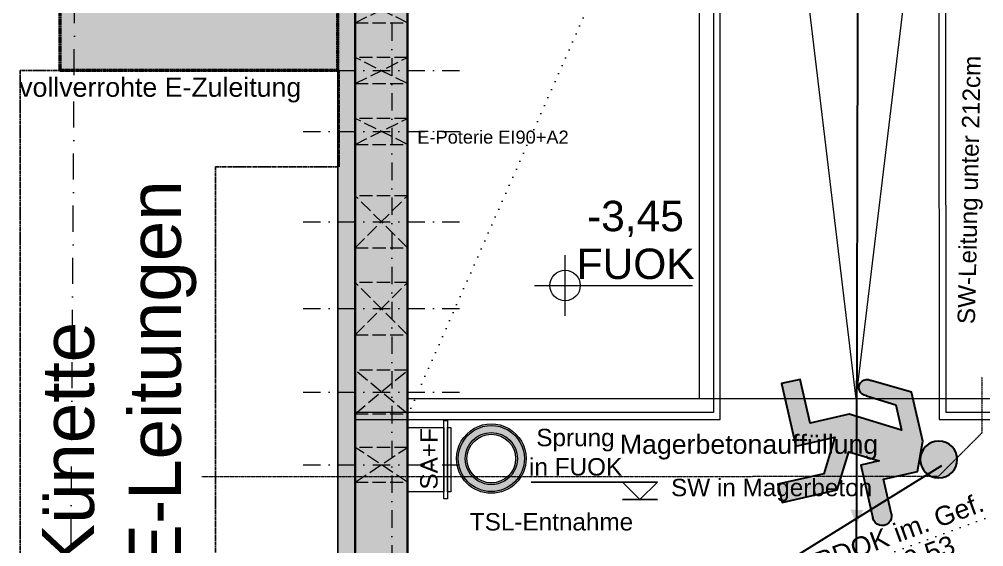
# Model space of a CAD drawing. Header units: millimetres. Extents: x 32522367 to 32638135, y 41424826 to 41540167.
# Drawn here: x 32550036 to 32555584, y 41457811 to 41460846 of the extents above; entities that cross this region are included whole.
import ezdxf
from ezdxf.enums import TextEntityAlignment as Align

# ---------------------------------------------------------------- set-up
doc = ezdxf.new("R2010")
doc.units = ezdxf.units.MM
for name, pattern in [('ACAD_ISO08W100', [36, 24, -3, 6, -3]), ('Achse', [0.2, 0.1, -0.05, 0, -0.05]), ('Punktlinie weit', [0.05, 0, -0.05]), ('Raster', [0.2, 0.1, -0.05, 0, -0.05]), ('Schnittlinie', [0.3, 0.15, -0.075, 0, -0.075]), ('Strichlinie eng', [0.1, 0.075, -0.025]), ('Strichlinie mittel', [0.15, 0.1, -0.05]), ('Untersicht', [0.1, 0.075, -0.025])]:
    doc.linetypes.add(name, pattern=pattern)
for name, color, linetype in [('000 Achsraster Haupt', 251, 'Continuous'), ('110 Wand Aussen', 251, 'Continuous'), ('215 DVK darüber', 251, 'Continuous'), ('220 Bodenaufbau', 251, 'Continuous'), ('221 Gefällebeton', 251, 'Continuous'), ('450 Absturzsicherung', 251, 'Continuous'), ('590 Brandschutz.baulicher_ modellierter BS_ Objekte', 251, 'Continuous'), ('811 Raum 2.Erschließung_ Nebenräume_Allg.räume_Technik', 251, 'Continuous'), ('851 Marker Schnitt', 251, 'Continuous'), ('951 Polierplan Hoehenkote', 251, 'Continuous'), ('955 Polierplan Beschriftung', 251, 'Continuous'), ('970 Brandschutz Beschriftung.Texte_ Bemaßung_ Symbole_ Fluchtwege', 251, 'Continuous')]:
    doc.layers.add(name, color=color, linetype=linetype)
for name, color, linetype, lineweight in [('000 Achsraster Haupt_Stift_Nr__1', 251, 'Continuous', 13), ('110 Wand Aussen_Stift_Nr__1', 251, 'Continuous', 13), ('110 Wand Aussen_Stift_Nr__24', 251, 'Continuous', 13), ('110 Wand Aussen_Stift_Nr__29', 251, 'Continuous', 13), ('110 Wand Aussen_Stift_Nr__6', 251, 'Continuous', 13), ('110 Wand Aussen_Stift_Nr__7', 251, 'Continuous', 25), ('110 Wand Aussen_Stift_Nr__76', 251, 'Continuous', 13), ('110 Wand Aussen_Stift_Nr__78', 251, 'Continuous', 13), ('110 Wand Aussen_Stift_Nr__8', 251, 'Continuous', 35), ('215 DVK darüber_Stift_Nr__16', 251, 'Continuous', 25), ('220 Bodenaufbau_Stift_Nr__6', 251, 'Continuous', 13), ('221 Gefällebeton_Stift_Nr__6', 251, 'Continuous', 13), ('420 Rampe_Stift_Nr__1', 251, 'Continuous', 13), ('450 Absturzsicherung_Stift_Nr__6', 251, 'Continuous', 13), ('590 Brandschutz.baulicher_ modellierter BS_ Objekte_Stift_Nr__121', 251, 'Continuous', 13), ('710 Kanal_Stift_Nr__35', 251, 'Continuous', 13), ('710 Kanal_Stift_Nr__62', 251, 'Continuous', 25), ('851 Marker Schnitt_Stift_Nr__1', 251, 'Continuous', 13), ('951 Polierplan Hoehenkote_Stift_Nr__1', 251, 'Continuous', 13), ('951 Polierplan Hoehenkote_Stift_Nr__109', 251, 'Continuous', 13), ('955 Polierplan Beschriftung_Stift_Nr__1', 251, 'Continuous', 13), ('956 Durchbruch Beschriftung_Stift_Nr__1', 251, 'Continuous', 13), ('970 Brandschutz Beschriftung.Texte_ Bemaßung_ Symbole_ Fluchtwege_Stift_Nr__1', 251, 'Continuous', 13), ('970 Brandschutz Beschriftung.Texte_ Bemaßung_ Symbole_ Fluchtwege_Stift_Nr__10', 251, 'Continuous', 25), ('970 Brandschutz Beschriftung.Texte_ Bemaßung_ Symbole_ Fluchtwege_Stift_Nr__15', 251, 'Continuous', 0), ('970 Brandschutz Beschriftung.Texte_ Bemaßung_ Symbole_ Fluchtwege_Stift_Nr__20', 251, 'Continuous', 0), ('976 Präsentation Grafik 1_Stift_Nr__5', 251, 'Continuous', 50), ('976 Präsentation Grafik 1_Stift_Nr__94', 251, 'Continuous', 13)]:
    doc.layers.add(name, color=color, linetype=linetype, lineweight=lineweight)
doc.layers.add('E2_LEHR_MENSCH_NATIVE', color=112, linetype='Continuous', lineweight=35, true_color=0x20dd55)
doc.layers.add('E2_LEHR_WEG_B_INTERPRETATION', color=112, linetype='Continuous', lineweight=80, true_color=0x20dd55)
doc.layers.add('E_ERDUNG', color=150, linetype='ACAD_ISO08W100', true_color=0x0f87ff)
doc.layers.add('E_NACHRTECH', color=3, linetype='Continuous', true_color=0x00fa00)
doc.styles.add('ERSTELLTER_STIL_1', font='arial.ttf')
doc.styles.get("Standard").update_dxf_attribs({"font": 'arial.ttf'})

# ---------------------------------------------------------------- blocks, each defined once
blk = doc.blocks.new('Decke_21', base_point=(10.9152, 14.461))
at = {"layer": '220 Bodenaufbau_Stift_Nr__6', "color": 7, "linetype": 'Continuous', "lineweight": 13, "flags": 128}
blk.add_lwpolyline([(10.9152, 14.461), (10.3378, 12.494), (15.3272, 11.0293), (15.9046, 12.9963)], close=True, dxfattribs=at)
blk = doc.blocks.new('Wand_235', base_point=(11.3653, 17.0595))
at = {"layer": '110 Wand Aussen_Stift_Nr__76', "color": 8, "linetype": 'Untersicht', "lineweight": 13, "flags": 128}
for points in [[(10.1435, 17.1576), (10.2139, 17.3975)], [(11.2694, 17.0876), (10.4538, 17.327)], [(10.1435, 17.1576), (11.1989, 16.8477)], [(11.2694, 17.0876), (11.1989, 16.8477)]]:
    blk.add_lwpolyline(points, dxfattribs=at)
blk = doc.blocks.new('Dachfläche_12', base_point=(14.6397, 21.1842))
at = {"layer": '221 Gefällebeton_Stift_Nr__6', "color": 7, "linetype": 'Strichlinie eng', "lineweight": 13, "flags": 128}
for points in [[(12.5272, 13.9878), (14.6397, 21.1842)], [(14.2543, 13.4808), (12.5272, 13.9878)]]:
    blk.add_lwpolyline(points, dxfattribs=at)
blk = doc.blocks.new('Geländer_1')
at = {"layer": '450 Absturzsicherung_Stift_Nr__6', "color": 7, "linetype": 'Continuous', "lineweight": 13}
for p, q in [((15.9907, 20.9126), (13.8172, 13.4841)), ((13.8668, 13.5112), (16.0178, 20.863)), ((16.109, 20.8779), (15.9907, 20.9126)), ((16.0178, 20.863), (16.0978, 20.8395)), ((16.3969, 20.7934), (16.109, 20.8779)), ((16.0978, 20.8395), (16.3856, 20.755)), ((16.3856, 20.755), (16.3969, 20.7934)), ((13.8172, 13.4841), (13.9332, 13.45)), ((13.9444, 13.4884), (13.8668, 13.5112)), ((14.2323, 13.4039), (13.9444, 13.4884)), ((13.9332, 13.45), (14.221, 13.3655)), ((14.221, 13.3655), (14.2323, 13.4039))]:
    blk.add_line(p, q, dxfattribs=at)
blk = doc.blocks.new('Geländer_2')
at = {"layer": '450 Absturzsicherung_Stift_Nr__6', "color": 7, "linetype": 'Continuous', "lineweight": 13}
for p, q in [((14.8009, 21.4495), (12.5814, 13.8885)), ((12.6085, 13.8389), (14.8393, 21.4382)), ((10.6048, 14.4688), (10.5935, 14.4304)), ((10.5935, 14.4304), (12.6085, 13.8389)), ((12.5814, 13.8885), (10.6048, 14.4688))]:
    blk.add_line(p, q, dxfattribs=at)
blk = doc.blocks.new('tr Stgltg Schlauchanschl 27')
at = {"layer": '970 Brandschutz Beschriftung.Texte_ Bemaßung_ Symbole_ Fluchtwege', "linetype": 'Continuous', "lineweight": 0, "true_color": 0x000000}
h = blk.add_hatch(color=18, dxfattribs=at)
h.paths.add_polyline_path([(0.2, 0, 1), (-0.2, 0, 1)])
h.paths.add_polyline_path([(0.19, 0, -1), (-0.19, 0, -1)], flags=0)
h = blk.add_hatch(color=18, dxfattribs=at)
h.paths.add_polyline_path([(0.15, 0, 1), (-0.15, 0, 1)])
h.paths.add_polyline_path([(0.14, 0, -1), (-0.14, 0, -1)], flags=0)
at = {"layer": '970 Brandschutz Beschriftung.Texte_ Bemaßung_ Symbole_ Fluchtwege_Stift_Nr__15', "linetype": 'Continuous', "lineweight": 0, "true_color": 0x00b9ff}
h = blk.add_hatch(color=140, dxfattribs=at)
h.paths.add_polyline_path([(0.19, 0, 1), (-0.19, 0, 1)])
h.paths.add_polyline_path([(0.15, 0, -1), (-0.15, 0, -1)], flags=0)
at = {"layer": '970 Brandschutz Beschriftung.Texte_ Bemaßung_ Symbole_ Fluchtwege_Stift_Nr__15', "color": 140, "linetype": 'Continuous', "lineweight": 0, "true_color": 0x00b9ff, "flags": 128}
for points in [[(0.19, 0, 1), (-0.19, 0, 1)], [(0.15, 0, 1), (-0.15, 0, 1)]]:
    blk.add_lwpolyline(points, format="xyb", close=True, dxfattribs=at)
at = {"layer": '970 Brandschutz Beschriftung.Texte_ Bemaßung_ Symbole_ Fluchtwege_Stift_Nr__20', "color": 7, "linetype": 'Continuous', "lineweight": 0, "flags": 128}
for points in [[(0.2, 0, 1), (-0.2, 0, 1)], [(0.19, 0, 1), (-0.19, 0, 1)], [(0.15, 0, 1), (-0.15, 0, 1)], [(0.14, 0, 1), (-0.14, 0, 1)]]:
    blk.add_lwpolyline(points, format="xyb", close=True, dxfattribs=at)
blk = doc.blocks.new('Höhenbemaßung_63', base_point=(11.9689, 14.8307))
at = {"layer": '951 Polierplan Hoehenkote_Stift_Nr__1', "color": 7, "linetype": 'Continuous', "lineweight": 13}
for p, q in [((11.9196, 14.6628), (12.0182, 14.9986)), ((11.801, 14.88), (12.6723, 14.6242))]:
    blk.add_line(p, q, dxfattribs=at)
blk.add_circle((11.9689, 14.8307), 0.0875, dxfattribs=at)
at = {"layer": '951 Polierplan Hoehenkote_Stift_Nr__109', "color": 7, "lineweight": 13, "char_height": 0.175, "attachment_point": 7, "rotation": 343.6401, "style": 'ERSTELLTER_STIL_1'}
for s, insert in [('\\A1;{\\pql;\\fArial|b0|i0|c0|p0;\\W1.000000;-3,45}', (12.1689, 15.0638)), ('\\A1;{\\pql;\\fArial|b0|i0|c0|p0;\\W1.000000;FUOK}', (12.0425, 14.8456))]:
    blk.add_mtext(s, dxfattribs=dict(at, insert=insert))
blk = doc.blocks.new('Höhenbemaßung_76', base_point=(12.0356, 13.5277))
at = {"layer": '215 DVK darüber_Stift_Nr__16', "color": 5, "linetype": 'Continuous', "lineweight": 25}
for p, q in [((11.9678, 13.6518), (11.4633, 13.7999)), ((12.1597, 13.5955), (11.9678, 13.6518)), ((11.9678, 13.6518), (12.0356, 13.5277)), ((12.0356, 13.5277), (12.1597, 13.5955)), ((12.1315, 13.4995), (11.9396, 13.5559))]:
    blk.add_line(p, q, dxfattribs=at)
at = {"layer": '215 DVK darüber_Stift_Nr__16', "color": 5, "lineweight": 25, "char_height": 0.1, "attachment_point": 7, "rotation": 343.6401, "style": 'ERSTELLTER_STIL_1'}
for s, insert in [('\\A1;{\\pql;\\fArial|b0|i0|c0|p0;\\W1.000000;Sprung}', (11.5412, 13.9609)), ('\\A1;{\\pql;\\fArial|b0|i0|c0|p0;\\W1.000000;in FUOK}', (11.4617, 13.8383))]:
    blk.add_mtext(s, dxfattribs=dict(at, insert=insert))
blk = doc.blocks.new('Höhenbemaßung_77', base_point=(11.3356, 13.3163))
at = {"layer": '215 DVK darüber_Stift_Nr__16', "color": 5, "linetype": 'Continuous', "lineweight": 25}
for p, q in [((11.3356, 13.3163), (11.2114, 13.2485)), ((11.2396, 13.3445), (11.4315, 13.2881)), ((11.4033, 13.1922), (11.3356, 13.3163)), ((11.2114, 13.2485), (11.4033, 13.1922)), ((11.4033, 13.1922), (11.9005, 13.0462))]:
    blk.add_line(p, q, dxfattribs=at)
at = {"layer": '215 DVK darüber_Stift_Nr__16', "color": 5, "lineweight": 25, "char_height": 0.1, "attachment_point": 7, "rotation": 343.6401, "style": 'ERSTELLTER_STIL_1'}
for s, insert in [('\\A1;{\\pql;\\fArial|b0|i0|c0|p0;\\W1.000000;Sprung}', (11.4205, 13.045)), ('\\A1;{\\pql;\\fArial|b0|i0|c0|p0;\\W1.000000;in FUUK}', (11.3447, 12.9213))]:
    blk.add_mtext(s, dxfattribs=dict(at, insert=insert))
blk = doc.blocks.new('Schnittebene_1', base_point=(-0.5412, -16.9326))
at = {"layer": '851 Marker Schnitt_Stift_Nr__1', "color": 7, "linetype": 'Schnittlinie', "lineweight": 13}
blk.add_line((-0.5124, -16.8369), (28.836, 80.7482), dxfattribs=at)
blk = doc.blocks.new('Etikett_151', base_point=(16.9089, 21.4588))
at = {"layer": '955 Polierplan Beschriftung_Stift_Nr__1', "color": 7, "linetype": 'Punktlinie weit', "lineweight": 13}
blk.add_line((10.887, 14.3651), (16.9282, 21.5243), dxfattribs=at)
blk = doc.blocks.new('Etikett_152', base_point=(16.1484, 18.8681))
at = {"layer": '955 Polierplan Beschriftung_Stift_Nr__1', "color": 7, "linetype": 'Punktlinie weit', "lineweight": 13}
blk.add_line((10.0583, 12.6073), (15.9046, 12.9963), dxfattribs=at)
at = {"layer": '955 Polierplan Beschriftung_Stift_Nr__1', "color": 7, "lineweight": 13, "insert": (12.9067, 12.7925), "char_height": 0.11, "attachment_point": 4, "rotation": 3.8069, "line_spacing_factor": 0.929581, "style": 'ERSTELLTER_STIL_1'}
blk.add_mtext('\\A1;{\\pql;\\fArial|b0|i0|c0|p0;\\W1.000000;\\fArial|b0|i0|c0|p0;\\W1.000000;\\fArial|b0|i0|c0|p0;\\W1.000000;RDOK im. Gef.\\fArial|b0|i0|c0|p0;\\W1.000000;\\A1{\\H.66x;\\S^  ;}\\fArial|b0|i0|c0|p0;\\W1.000000;\\fArial|b0|i0|c0|p0;\\W1.000000;\\P\\pql;\\fArial|b0|i0|c0|p0;\\W1.000000;RDUK\\fArial|b0|i0|c0|p0;\\W1.000000;\\fArial|b0|i0|c0|p0;\\W1.000000;-0,53\\fArial|b0|i0|c0|p0;\\W1.000000;\\A1{\\H.66x;\\S^  ;}\\fArial|b0|i0|c0|p0;\\W1.000000;\\fArial|b0|i0|c0|p0;\\W1.000000;}', dxfattribs=at)
blk = doc.blocks.new('Öffnung_304')
at = {"layer": '110 Wand Aussen_Stift_Nr__1', "color": 7, "linetype": 'Untersicht', "lineweight": 13}
for p, q in [((11.019, 14.8146), (10.8156, 15.187)), ((10.7311, 14.8991), (11.1035, 15.1025))]:
    blk.add_line(p, q, dxfattribs=at)
at = {"layer": '110 Wand Aussen_Stift_Nr__6', "color": 7, "linetype": 'Untersicht', "lineweight": 13, "flags": 128}
for points in [[(11.1035, 15.1025), (10.8156, 15.187)], [(10.7311, 14.8991), (11.019, 14.8146)]]:
    blk.add_lwpolyline(points, dxfattribs=at)
at = {"layer": '110 Wand Aussen_Stift_Nr__78', "color": 5, "linetype": 'Achse', "lineweight": 13}
blk.add_line((10.4855, 15.1275), (11.3491, 14.874), dxfattribs=at)
at = {"layer": '110 Wand Aussen_Stift_Nr__8', "color": 7, "linetype": 'Continuous', "lineweight": 35, "flags": 128}
for points in [[(10.8156, 15.187), (10.7311, 14.8991)], [(11.019, 14.8146), (11.1035, 15.1025)]]:
    blk.add_lwpolyline(points, dxfattribs=at)
blk = doc.blocks.new('Öffnung_305')
at = {"layer": '110 Wand Aussen_Stift_Nr__1', "color": 7, "linetype": 'Untersicht', "lineweight": 13}
for p, q in [((11.1598, 15.2944), (10.9565, 15.6667)), ((10.872, 15.3789), (11.2443, 15.5822))]:
    blk.add_line(p, q, dxfattribs=at)
at = {"layer": '110 Wand Aussen_Stift_Nr__6', "color": 7, "linetype": 'Untersicht', "lineweight": 13, "flags": 128}
for points in [[(11.2443, 15.5822), (10.9565, 15.6667)], [(10.872, 15.3789), (11.1598, 15.2944)]]:
    blk.add_lwpolyline(points, dxfattribs=at)
at = {"layer": '110 Wand Aussen_Stift_Nr__78', "color": 5, "linetype": 'Achse', "lineweight": 13}
blk.add_line((10.6264, 15.6073), (11.4899, 15.3538), dxfattribs=at)
at = {"layer": '110 Wand Aussen_Stift_Nr__8', "color": 7, "linetype": 'Continuous', "lineweight": 35, "flags": 128}
for points in [[(10.9565, 15.6667), (10.872, 15.3789)], [(11.1598, 15.2944), (11.2443, 15.5822)]]:
    blk.add_lwpolyline(points, dxfattribs=at)
blk = doc.blocks.new('Öffnung_306')
at = {"layer": '110 Wand Aussen_Stift_Nr__1', "color": 7, "linetype": 'Untersicht', "lineweight": 13}
for p, q in [((11.3274, 15.8653), (11.0818, 16.0937)), ((11.0396, 15.9498), (11.3697, 16.0092))]:
    blk.add_line(p, q, dxfattribs=at)
at = {"layer": '110 Wand Aussen_Stift_Nr__6', "color": 7, "linetype": 'Untersicht', "lineweight": 13, "flags": 128}
for points in [[(11.3697, 16.0092), (11.0818, 16.0937)], [(11.0396, 15.9498), (11.3274, 15.8653)]]:
    blk.add_lwpolyline(points, dxfattribs=at)
at = {"layer": '110 Wand Aussen_Stift_Nr__78', "color": 5, "linetype": 'Achse', "lineweight": 13}
blk.add_line((10.7728, 16.1062), (11.6364, 15.8527), dxfattribs=at)
at = {"layer": '110 Wand Aussen_Stift_Nr__8', "color": 7, "linetype": 'Continuous', "lineweight": 35, "flags": 128}
for points in [[(11.0818, 16.0937), (11.0396, 15.9498)], [(11.3274, 15.8653), (11.3697, 16.0092)]]:
    blk.add_lwpolyline(points, dxfattribs=at)
blk = doc.blocks.new('Öffnung_307')
at = {"layer": '110 Wand Aussen_Stift_Nr__1', "color": 7, "linetype": 'Untersicht', "lineweight": 13}
for p, q in [((11.426, 16.2011), (11.1804, 16.4295)), ((11.1381, 16.2856), (11.4682, 16.345))]:
    blk.add_line(p, q, dxfattribs=at)
at = {"layer": '110 Wand Aussen_Stift_Nr__6', "color": 7, "linetype": 'Untersicht', "lineweight": 13, "flags": 128}
for points in [[(11.4682, 16.345), (11.1804, 16.4295)], [(11.1381, 16.2856), (11.426, 16.2011)]]:
    blk.add_lwpolyline(points, dxfattribs=at)
at = {"layer": '110 Wand Aussen_Stift_Nr__78', "color": 5, "linetype": 'Achse', "lineweight": 13}
blk.add_line((10.8714, 16.4421), (11.735, 16.1886), dxfattribs=at)
at = {"layer": '110 Wand Aussen_Stift_Nr__8', "color": 7, "linetype": 'Continuous', "lineweight": 35, "flags": 128}
for points in [[(11.1804, 16.4295), (11.1381, 16.2856)], [(11.426, 16.2011), (11.4682, 16.345)]]:
    blk.add_lwpolyline(points, dxfattribs=at)
blk = doc.blocks.new('Öffnung_308')
at = {"layer": '110 Wand Aussen_Stift_Nr__1', "color": 7, "linetype": 'Untersicht', "lineweight": 13}
for p, q in [((11.5246, 16.5369), (11.279, 16.7654)), ((11.2367, 16.6214), (11.5668, 16.6809))]:
    blk.add_line(p, q, dxfattribs=at)
at = {"layer": '110 Wand Aussen_Stift_Nr__6', "color": 7, "linetype": 'Untersicht', "lineweight": 13, "flags": 128}
for points in [[(11.5668, 16.6809), (11.279, 16.7654)], [(11.2367, 16.6214), (11.5246, 16.5369)]]:
    blk.add_lwpolyline(points, dxfattribs=at)
at = {"layer": '110 Wand Aussen_Stift_Nr__78', "color": 5, "linetype": 'Achse', "lineweight": 13}
blk.add_line((10.97, 16.7779), (11.8336, 16.5244), dxfattribs=at)
at = {"layer": '110 Wand Aussen_Stift_Nr__8', "color": 7, "linetype": 'Continuous', "lineweight": 35, "flags": 128}
for points in [[(11.279, 16.7654), (11.2367, 16.6214)], [(11.5246, 16.5369), (11.5668, 16.6809)]]:
    blk.add_lwpolyline(points, dxfattribs=at)
blk = doc.blocks.new('Wand_592', base_point=(10.7118, 14.8334))
at = {"layer": '110 Wand Aussen_Stift_Nr__24', "linetype": 'Continuous', "lineweight": 13}
blk.add_hatch(color=92, dxfattribs=at).paths.add_polyline_path([(13.0134, 22.6735), (10.7118, 14.8334), (10.9997, 14.7489), (13.3012, 22.589)])
at = {"layer": '110 Wand Aussen_Stift_Nr__29', "linetype": 'Continuous', "lineweight": 13}
blk.add_hatch(color=6, dxfattribs=at).paths.add_polyline_path([(12.9174, 22.7017), (10.6159, 14.8616), (10.7118, 14.8334), (13.0134, 22.6735)])
at = {"layer": '110 Wand Aussen_Stift_Nr__7', "color": 7, "linetype": 'Continuous', "lineweight": 25, "flags": 128}
blk.add_lwpolyline([(11.2992, 17.1892), (10.6159, 14.8616)], dxfattribs=at)
at = {"layer": '110 Wand Aussen_Stift_Nr__8', "color": 7, "linetype": 'Continuous', "lineweight": 35}
for p, q in [((11.2367, 16.6214), (11.1804, 16.4295)), ((11.1381, 16.2856), (11.0818, 16.0937)), ((11.0396, 15.9498), (10.9565, 15.6667)), ((10.872, 15.3789), (10.8156, 15.187)), ((10.7311, 14.8991), (10.7118, 14.8334))]:
    blk.add_line(p, q, dxfattribs=at)
at = {"layer": '110 Wand Aussen_Stift_Nr__8', "color": 7, "linetype": 'Continuous', "lineweight": 35, "flags": 128}
for points in [[(11.4682, 16.345), (11.5246, 16.5369)], [(11.3697, 16.0092), (11.426, 16.2011)], [(11.2443, 15.5822), (11.3274, 15.8653)], [(11.1035, 15.1025), (11.1598, 15.2944)], [(10.9997, 14.7489), (11.019, 14.8146)]]:
    blk.add_lwpolyline(points, dxfattribs=at)
blk = doc.blocks.new('Öffnung_350')
at = {"layer": '110 Wand Aussen_Stift_Nr__1', "color": 7, "linetype": 'Untersicht', "lineweight": 13}
for p, q in [((10.8908, 14.378), (10.6734, 14.7024)), ((10.603, 14.4625), (10.9612, 14.6179))]:
    blk.add_line(p, q, dxfattribs=at)
at = {"layer": '110 Wand Aussen_Stift_Nr__6', "color": 7, "linetype": 'Untersicht', "lineweight": 13, "flags": 128}
for points in [[(10.9612, 14.6179), (10.6734, 14.7024)], [(10.603, 14.4625), (10.8908, 14.378)]]:
    blk.add_lwpolyline(points, dxfattribs=at)
at = {"layer": '110 Wand Aussen_Stift_Nr__78', "color": 5, "linetype": 'Achse', "lineweight": 13}
blk.add_line((10.3503, 14.667), (11.2139, 14.4135), dxfattribs=at)
at = {"layer": '110 Wand Aussen_Stift_Nr__8', "color": 7, "linetype": 'Continuous', "lineweight": 35, "flags": 128}
for points in [[(10.6734, 14.7024), (10.603, 14.4625)], [(10.8908, 14.378), (10.9612, 14.6179)]]:
    blk.add_lwpolyline(points, dxfattribs=at)
blk = doc.blocks.new('Öffnung_357')
at = {"layer": '110 Wand Aussen_Stift_Nr__1', "color": 7, "linetype": 'Untersicht', "lineweight": 13}
for p, q in [((10.78, 14.0005), (10.5485, 14.2769)), ((10.4921, 14.085), (10.8363, 14.1924))]:
    blk.add_line(p, q, dxfattribs=at)
at = {"layer": '110 Wand Aussen_Stift_Nr__6', "color": 7, "linetype": 'Untersicht', "lineweight": 13, "flags": 128}
for points in [[(10.8363, 14.1924), (10.5485, 14.2769)], [(10.4921, 14.085), (10.78, 14.0005)]]:
    blk.add_lwpolyline(points, dxfattribs=at)
at = {"layer": '110 Wand Aussen_Stift_Nr__78', "color": 5, "linetype": 'Achse', "lineweight": 13}
blk.add_line((10.2324, 14.2654), (11.096, 14.0119), dxfattribs=at)
at = {"layer": '110 Wand Aussen_Stift_Nr__8', "color": 7, "linetype": 'Continuous', "lineweight": 35, "flags": 128}
for points in [[(10.5485, 14.2769), (10.4921, 14.085)], [(10.78, 14.0005), (10.8363, 14.1924)]]:
    blk.add_lwpolyline(points, dxfattribs=at)
blk = doc.blocks.new('Wand_593', base_point=(10.0583, 12.6073))
at = {"layer": '110 Wand Aussen_Stift_Nr__24', "linetype": 'Continuous', "lineweight": 13}
blk.add_hatch(color=92, dxfattribs=at).paths.add_polyline_path([(10.7118, 14.8334), (10.0583, 12.6073), (10.3462, 12.5228), (10.9997, 14.7489)])
at = {"layer": '110 Wand Aussen_Stift_Nr__29', "linetype": 'Continuous', "lineweight": 13}
blk.add_hatch(color=6, dxfattribs=at).paths.add_polyline_path([(10.6159, 14.8616), (9.9624, 12.6355), (10.0583, 12.6073), (10.7118, 14.8334)])
at = {"layer": '110 Wand Aussen_Stift_Nr__7', "color": 7, "linetype": 'Continuous', "lineweight": 25, "flags": 128}
for points in [[(10.6159, 14.8616), (9.9624, 12.6355)], [(9.9624, 12.6355), (10.0583, 12.6073)]]:
    blk.add_lwpolyline(points, dxfattribs=at)
at = {"layer": '110 Wand Aussen_Stift_Nr__8', "color": 7, "linetype": 'Continuous', "lineweight": 35}
for p, q in [((10.7118, 14.8334), (10.6734, 14.7024)), ((10.603, 14.4625), (10.5485, 14.2769)), ((10.4921, 14.085), (10.0583, 12.6073))]:
    blk.add_line(p, q, dxfattribs=at)
at = {"layer": '110 Wand Aussen_Stift_Nr__8', "color": 7, "linetype": 'Continuous', "lineweight": 35, "flags": 128}
for points in [[(10.9612, 14.6179), (10.9997, 14.7489)], [(10.8363, 14.1924), (10.8908, 14.378)], [(10.3462, 12.5228), (10.78, 14.0005)], [(10.0583, 12.6073), (10.3462, 12.5228)]]:
    blk.add_lwpolyline(points, dxfattribs=at)
blk = doc.blocks.new('Wandhydrant 02 27')
at = {"layer": '590 Brandschutz.baulicher_ modellierter BS_ Objekte_Stift_Nr__121', "color": 1, "linetype": 'Continuous', "lineweight": 13, "true_color": 0xe60000}
for p, q in [((0.41, 0.25), (0.04, 0.25)), ((0.04, 0.25), (0.04, 0.04)), ((0.41, 0.04), (0.41, 0.25)), ((0.45, 0.04), (0, 0.04)), ((0, 0.04), (0, 0.02)), ((0, 0.02), (0.45, 0.02)), ((0.04, 0.04), (0.41, 0.04)), ((0.41, 0.02), (0.04, 0.02)), ((0.04, 0.02), (0.04, 0)), ((0.04, 0), (0.41, 0)), ((0.41, 0), (0.41, 0.02)), ((0.45, 0.02), (0.45, 0.04))]:
    blk.add_line(p, q, dxfattribs=at)
at = {"layer": '590 Brandschutz.baulicher_ modellierter BS_ Objekte_Stift_Nr__121', "color": 1, "lineweight": 13, "true_color": 0xe60000, "style": 'ERSTELLTER_STIL_1'}
blk.add_attdef('txt', text='', height=0.1, rotation=180, dxfattribs=at).set_placement((0.225, 0.1299), align=Align.MIDDLE_CENTER)
blk = doc.blocks.new('Standard-Rastermarker_11')
at = {"layer": '000 Achsraster Haupt_Stift_Nr__1', "color": 7, "linetype": 'Raster', "lineweight": 13}
blk.add_line((1, 0), (34.7949, 0), dxfattribs=at)
at = {"layer": '000 Achsraster Haupt_Stift_Nr__1', "color": 7, "lineweight": 13, "style": 'ERSTELLTER_STIL_1'}
for tag, p in [('AC_MarkerText_1_0', (-0.3593, -0.0343)), ('AC_MarkerText_1_1', (35.9356, -0.0343))]:
    blk.add_attdef(tag, text='', height=0.15, rotation=90, dxfattribs=at).set_placement(p, align=Align.TOP_CENTER)
blk = doc.blocks.new('98095500')
at = {"color": 18, "lineweight": 30, "true_color": 0x000000}
for points in [[(423921.73, 99168.82), (423956.82, 99168.82), (423956.82, 99202.95), (423984.52, 99214.53), (424033.69, 99214.53), (424053.79, 99178.33)], [(424040.17, 99170.92), (424025.2, 99196.66), (423999.74, 99196.78), (424026.18, 99150.32), (424026.18, 99110.9), (424070.22, 99110.9), (424070.22, 99092.32), (424007.48, 99092.32), (424007.48, 99131.68), (423974.96, 99113.11), (423974.96, 99066.99), (423956.52, 99066.99), (423956.52, 99122.44), (423990.54, 99141.87), (423975.12, 99168.79), (423975.12, 99150.21), (423921.73, 99150.28)]]:
    blk.add_lwpolyline(points, dxfattribs=at)
blk.add_circle((423963.6, 99225.86), 18.08, dxfattribs=at)
for centre, radius, start, end in [((424047.83, 99173.07), 7.96, 195.72991, 41.40047), ((423921.73, 99159.55), 9.27, 89.9849, 270.0151)]:
    blk.add_arc(centre, radius, start, end, dxfattribs=at)
blk = doc.blocks.new('750298750')
h = blk.add_hatch(color=3)
h.paths.add_polyline_path([(426943.63, 99576.9), (426968.12, 99576.79), (426982.52, 99552.02, 1.25347), (426995.63, 99559.16), (426976.28, 99593.98), (426928.98, 99593.98), (426902.34, 99582.83), (426902.34, 99550.01), (426868.58, 99550.01, 1), (426868.59, 99532.17), (426919.94, 99532.11), (426919.94, 99549.98), (426934.78, 99524.08), (426902.06, 99505.39), (426902.06, 99452.05), (426919.79, 99452.05), (426919.79, 99496.41), (426951.07, 99514.28), (426951.07, 99476.42), (427011.43, 99476.42), (427011.43, 99494.29), (426969.06, 99494.29), (426969.06, 99532.21)])
h.paths.add_polyline_path([(426891.47, 99604.88, 1), (426926.25, 99604.88, 1)])
at = {"xscale": 0.9619413167778113, "yscale": 0.9619413167778113, "zscale": 0.9619413167778113}
blk.add_blockref('98095500', (19080.76, 4155.42), dxfattribs=at)
blk = doc.blocks.new('E2_MOL_LEHRPERSON_ZENTRIERT')
blk.add_blockref('750298750', (-426935.55, -99537.16))

msp = doc.modelspace()

# ---------------------------------------------------------------- hatches: boundary and pattern name
at = {"layer": '976 Präsentation Grafik 1_Stift_Nr__94', "linetype": 'Continuous', "lineweight": 13}
msp.add_hatch(color=9, dxfattribs=at).paths.add_polyline_path([(32550768.767, 41460553.296), (32551868.768, 41460553.301), (32551868.766, 41461032.46), (32550768.766, 41461032.454), (32550768.757, 41462812.454), (32551868.757, 41462812.46), (32551868.754, 41463262.467), (32550268.753, 41463262.458), (32550268.767, 41460553.293)])

# ---------------------------------------------------------------- linework, layer by layer
at = {"layer": '420 Rampe_Stift_Nr__1', "color": 7, "linetype": 'Continuous', "lineweight": 13}
for p, q in [((32553948.775, 41458662.459), (32553948.738, 41466162.459)), ((32553948.738, 41466162.459), (32554848.777, 41458662.464)), ((32555748.737, 41466162.468), (32554848.777, 41458662.464)), ((32555748.777, 41458662.468), (32552268.778, 41458662.451))]:
    msp.add_line(p, q, dxfattribs=at)
at = {"layer": '710 Kanal_Stift_Nr__35', "color": 25, "linetype": 'Achse', "lineweight": 13, "true_color": 0xaa6446}
for p, q in [((32555572.53, 41458789.167), (32555572.575, 41458463.72)), ((32555572.575, 41458463.72), (32555322.777, 41458213.919)), ((32555322.777, 41458213.919), (32551085.11, 41458213.332))]:
    msp.add_line(p, q, dxfattribs=at)
at = {"layer": '811 Raum 2.Erschließung_ Nebenräume_Allg.räume_Technik', "color": 51, "linetype": 'Continuous', "lineweight": 0, "true_color": 0xf5ffa6, "flags": 128}
msp.add_lwpolyline([(32552268.725, 41468888.467), (32552268.787, 41456562.45), (32557468.788, 41456562.476), (32557468.779, 41458662.476), (32555748.777, 41458662.468), (32555748.701, 41473680.2), (32555748.69, 41475830.2), (32555748.643, 41485330.2), (32555748.632, 41487480.2), (32555748.606, 41492848.565), (32554248.605, 41492848.557), (32554248.615, 41490980.21), (32554248.625, 41489180.21), (32554248.653, 41483580.21), (32554248.663, 41481780.21), (32554248.691, 41476055.21), (32554248.702, 41473854.701), (32554248.726, 41468888.477)], close=True, dxfattribs=at)
at = {"layer": '976 Präsentation Grafik 1_Stift_Nr__5', "color": 7, "linetype": 'Strichlinie mittel', "lineweight": 50, "flags": 128}
msp.add_lwpolyline([(32550768.767, 41460553.296), (32551868.768, 41460553.301), (32551868.766, 41461032.46), (32550768.766, 41461032.454), (32550768.757, 41462812.454), (32551868.757, 41462812.46), (32551868.754, 41463262.467), (32550268.753, 41463262.458), (32550268.767, 41460553.293)], close=True, dxfattribs=at)
at = {"layer": 'E2_LEHR_WEG_B_INTERPRETATION', "color": 112, "true_color": 0x20dd55}
msp.add_solid([(32554850.067, 41457935.627), (32554817.382, 41458024.555), (32554890.683, 41458021.224)], dxfattribs=at)
at = {"layer": 'E_ERDUNG', "color": 5}
for p, q in [((32551872.408, 41460552.385), (32550040.391, 41460552.385)), ((32550040.391, 41460552.385), (32550040.391, 41456665.054)), ((32551876.361, 41459997.655), (32551876.361, 41460547.583)), ((32551164.748, 41456665.054), (32551164.748, 41459997.655)), ((32551164.748, 41459997.655), (32551876.361, 41459997.655))]:
    msp.add_line(p, q, dxfattribs=at)
at = {"layer": 'E_NACHRTECH', "color": 3, "lineweight": 30}
msp.add_lwpolyline([(32554869.004, 41465495.598), (32554850.898, 41457582.581), (32553036.556, 41457586.732), (32553034.88, 41456854.404)], dxfattribs=at)
at = {"layer": 'E_NACHRTECH', "color": 4, "lineweight": 30}
msp.add_lwpolyline([(32555342.052, 41458277.08), (32553016.985, 41456834.351)], dxfattribs=at)

# ---------------------------------------------------------------- block references
at = {"layer": '000 Achsraster Haupt', "color": 7, "linetype": 'Continuous', "lineweight": 18, "xscale": 999.9999999999995, "yscale": 999.9999999999995, "zscale": 999.9999999999995, "rotation": 270.0002901272617}
msp.add_blockref('Standard-Rastermarker_11', (32552178.74, 41466423.914), dxfattribs=at)
at = {"layer": '110 Wand Aussen', "color": 7, "lineweight": 35, "xscale": 1000, "yscale": 1000, "zscale": 1000, "rotation": 16.36019999999994}
for name, p in [('Wand_592', (32551968.777, 41458962.449)), ('Wand_235', (32551968.764, 41461282.46)), ('Wand_593', (32551968.771, 41456642.451))]:
    msp.add_blockref(name, p, dxfattribs=at)
at = {"layer": '110 Wand Aussen', "color": 7, "linetype": 'Continuous', "lineweight": 13, "xscale": 1000, "yscale": 1000, "zscale": 1000, "rotation": 16.36019999999994}
for name in ['Öffnung_308', 'Öffnung_307', 'Öffnung_306', 'Öffnung_305', 'Öffnung_304', 'Öffnung_350', 'Öffnung_357']:
    msp.add_blockref(name, (32545868.865, 41441712.417), dxfattribs=at)
at = {"layer": '215 DVK darüber', "color": 5, "lineweight": 25, "xscale": 1000, "yscale": 1000, "zscale": 1000, "rotation": 16.36019999999994}
for name, p in [('Höhenbemaßung_76', (32553606.691, 41458082.494)), ('Höhenbemaßung_77', (32552994.572, 41457682.49))]:
    msp.add_blockref(name, p, dxfattribs=at)
at = {"layer": '220 Bodenaufbau', "color": 7, "linetype": 'Continuous', "lineweight": 13, "xscale": 1000, "yscale": 1000, "zscale": 1000, "rotation": 16.36019999999994}
msp.add_blockref('Decke_21', (32552268.778, 41458662.451), dxfattribs=at)
at = {"layer": '221 Gefällebeton', "color": 7, "linetype": 'Strichlinie eng', "lineweight": 13, "xscale": 1000, "yscale": 1000, "zscale": 1000, "rotation": 16.36019999999994}
msp.add_blockref('Dachfläche_12', (32553948.738, 41466162.46), dxfattribs=at)
at = {"layer": '450 Absturzsicherung', "color": 7, "linetype": 'Continuous', "lineweight": 13, "xscale": 1000, "yscale": 1000, "zscale": 1000, "rotation": 16.36019999999994}
for name in ['Geländer_2', 'Geländer_1']:
    msp.add_blockref(name, (32545868.865, 41441712.417), dxfattribs=at)
at = {"layer": '590 Brandschutz.baulicher_ modellierter BS_ Objekte', "color": 7, "linetype": 'Continuous', "lineweight": 13}
ref = msp.add_blockref('Wandhydrant 02 27', (32552518.774, 41458536.554), dxfattribs=dict(at, xscale=-999.9999999999995, yscale=1000, zscale=1000, rotation=90.0002893205419))
ref.add_attrib('txt', 'SA+F', dxfattribs={"layer": '590 Brandschutz.baulicher_ modellierter BS_ Objekte_Stift_Nr__121', "color": 1, "lineweight": 13, "true_color": 0xe60000, "height": 100, "rotation": 90.000289, "style": 'ERSTELLTER_STIL_1'}).set_placement((32552392.401, 41458316.233), align=Align.MIDDLE_CENTER)
at = {"layer": '851 Marker Schnitt', "color": 7, "lineweight": 13, "xscale": 1000, "yscale": 1000, "zscale": 1000, "rotation": 16.36019999999994}
msp.add_blockref('Schnittebene_1', (32550119.044, 41425312.936), dxfattribs=at)
at = {"layer": '951 Polierplan Hoehenkote', "color": 7, "lineweight": 13, "xscale": 1000, "yscale": 1000, "zscale": 1000, "rotation": 16.36019999999994}
msp.add_blockref('Höhenbemaßung_63', (32553175.686, 41459313.96), dxfattribs=at)
at = {"layer": '955 Polierplan Beschriftung', "color": 7, "linetype": 'Continuous', "lineweight": 13, "xscale": 1000, "yscale": 1000, "zscale": 1000, "rotation": 16.36019999999994}
for name, p in [('Etikett_151', (32556048.734, 41467065.148)), ('Etikett_152', (32556048.747, 41464365.147))]:
    msp.add_blockref(name, p, dxfattribs=at)
at = {"layer": '970 Brandschutz Beschriftung.Texte_ Bemaßung_ Symbole_ Fluchtwege', "color": 7, "linetype": 'Continuous', "lineweight": 13, "xscale": -999.9999999999995, "yscale": 1000, "zscale": 1000, "rotation": 0.0002901272619749}
msp.add_blockref('tr Stgltg Schlauchanschl 27', (32552751.473, 41458317.959), dxfattribs=at)
at = {"layer": 'E2_LEHR_MENSCH_NATIVE', "color": 112, "true_color": 0x20dd55, "xscale": -6.107755025382402, "yscale": 6.107755025382402, "rotation": 282.8054946004602}
msp.add_blockref('E2_MOL_LEHRPERSON_ZENTRIERT', (32554885.582, 41458379.915), dxfattribs=at)

# ---------------------------------------------------------------- texts
at = {"layer": '710 Kanal_Stift_Nr__35', "color": 25, "linetype": 'Continuous', "lineweight": 13, "true_color": 0xaa6446, "insert": (32554363.702, 41458201.421), "char_height": 100, "attachment_point": 2, "rotation": 0.00029, "style": 'ERSTELLTER_STIL_1'}
msp.add_mtext('\\A1;{\\pqc;\\fArial|b0|i0|c0|p0;\\W1.000000;SW in \\fArial|b0|i0|c0|p0;\\W1.000000;Magerbeton}', dxfattribs=at)
at = {"layer": '710 Kanal_Stift_Nr__62', "color": 34, "linetype": 'Continuous', "lineweight": 25, "insert": (32555450.118, 41459865.304), "char_height": 100, "attachment_point": 2, "rotation": 88.747939, "style": 'ERSTELLTER_STIL_1'}
msp.add_mtext('\\A1;{\\pqc;\\fArial|b0|i0|c0|p0;\\W1.000000;S\\fArial|b0|i0|c0|p0;\\W1.000000;W-Leitung unter \\fArial|b0|i0|c0|p0;\\W1.000000;212cm}', dxfattribs=at)
at = {"layer": '955 Polierplan Beschriftung_Stift_Nr__1', "color": 7, "linetype": 'Continuous', "lineweight": 13, "insert": (32554233.798, 41458455.202), "char_height": 110, "attachment_point": 2, "rotation": 0.000294, "style": 'ERSTELLTER_STIL_1'}
msp.add_mtext('\\A1;{\\pqc;\\fArial|b0|i0|c0|p0;\\W1.000000;Magerbetonauffüllung}', dxfattribs=at)
at = {"layer": '956 Durchbruch Beschriftung_Stift_Nr__1', "color": 7, "linetype": 'Continuous', "lineweight": 13, "insert": (32550846.899, 41460510.252), "char_height": 110, "attachment_point": 2, "rotation": 0.000296, "style": 'ERSTELLTER_STIL_1'}
msp.add_mtext('\\A1;{\\pqc;\\fArial|b0|i0|c0|p0;\\W1.000000;vollverrohte E-Zuleitung}', dxfattribs=at)
at = {"layer": '970 Brandschutz Beschriftung.Texte_ Bemaßung_ Symbole_ Fluchtwege_Stift_Nr__1', "color": 7, "linetype": 'Continuous', "lineweight": 13, "insert": (32553097.647, 41458004.008), "char_height": 100, "attachment_point": 2, "rotation": 0.00029, "style": 'ERSTELLTER_STIL_1'}
msp.add_mtext('\\A1;{\\pqc;\\fArial|b0|i0|c0|p0;\\W1.000000;TSL-Entnahme}', dxfattribs=at)
at = {"layer": '970 Brandschutz Beschriftung.Texte_ Bemaßung_ Symbole_ Fluchtwege_Stift_Nr__10', "color": 1, "linetype": 'Continuous', "lineweight": 25, "insert": (32552761.159, 41460167.578), "char_height": 75, "attachment_point": 5, "rotation": 0.000294, "style": 'ERSTELLTER_STIL_1'}
msp.add_mtext('\\A1;{\\pqc;\\fArial|b0|i0|c0|p0;\\W1.000000;E-Poterie EI90+A2\\P\\pqc;\\fArial|b0|i0|c0|p0;\\W1.000000;}', dxfattribs=at)
at = {"layer": 'E_ERDUNG', "color": 5, "insert": (32550166.499, 41457661.799), "char_height": 299.66659, "attachment_point": 1, "rotation": 90}
msp.add_mtext_dynamic_manual_height_columns('Künette \\PE-Leitungen ', width=2413.26268, gutter_width=1498.333, heights=[0], dxfattribs=at)

doc.saveas('drawing.dxf')
